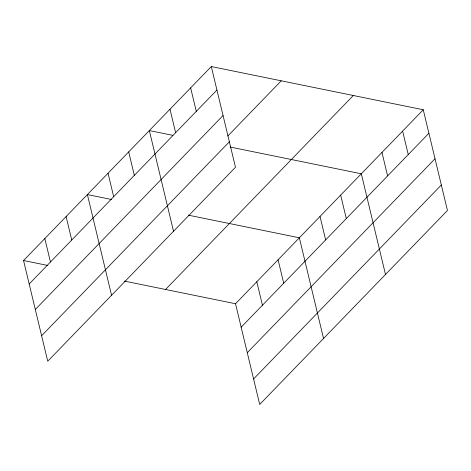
<?xml version="1.0" encoding="UTF-8"?>
<svg xmlns="http://www.w3.org/2000/svg" width="471" height="471" viewBox="0 0 471 471"><rect width="100%" height="100%" fill="white"/><g stroke="black" fill="none" stroke-linecap="round" stroke-linejoin="round"><path stroke-width="0.71" d="M211.302 66.552L235.476 167.258L47.73 361.233L23.55 260.522L211.302 66.552L423.27 109.767L447.45 210.478L259.698 404.448L235.524 303.742L423.27 109.767M29.184 283.995L216.937 90.026M35.307 309.482L223.054 115.513M227.858 135.978L281.252 80.812M41.607 335.746L229.359 141.771M165.568 289.477L353.321 95.507M241.158 327.215L428.91 133.24M247.275 352.702L435.027 158.733M253.581 378.961L441.333 184.991M172.898 135.365L149.342 130.561L173.522 231.267M230.107 147.029L361.316 173.781L385.49 274.487M111.656 199.521L87.388 194.576L111.562 295.282M188.323 215.153L299.356 237.79L323.536 338.496M23.55 260.522L47.818 265.473M124.491 281.105L235.524 303.742M402.623 131.109L408.257 154.582M381.969 152.445L387.604 175.918M340.663 195.118L346.297 218.591M320.009 216.454L325.644 239.927M278.078 259.774L283.713 283.248M256.801 281.758L262.435 305.232M190.649 87.889L196.283 111.362M169.996 109.225L175.63 132.698M128.689 151.898L134.323 175.371M108.036 173.234L113.676 196.707M66.105 216.554L71.745 240.027M44.827 238.538L50.462 262.011"/></g></svg>
